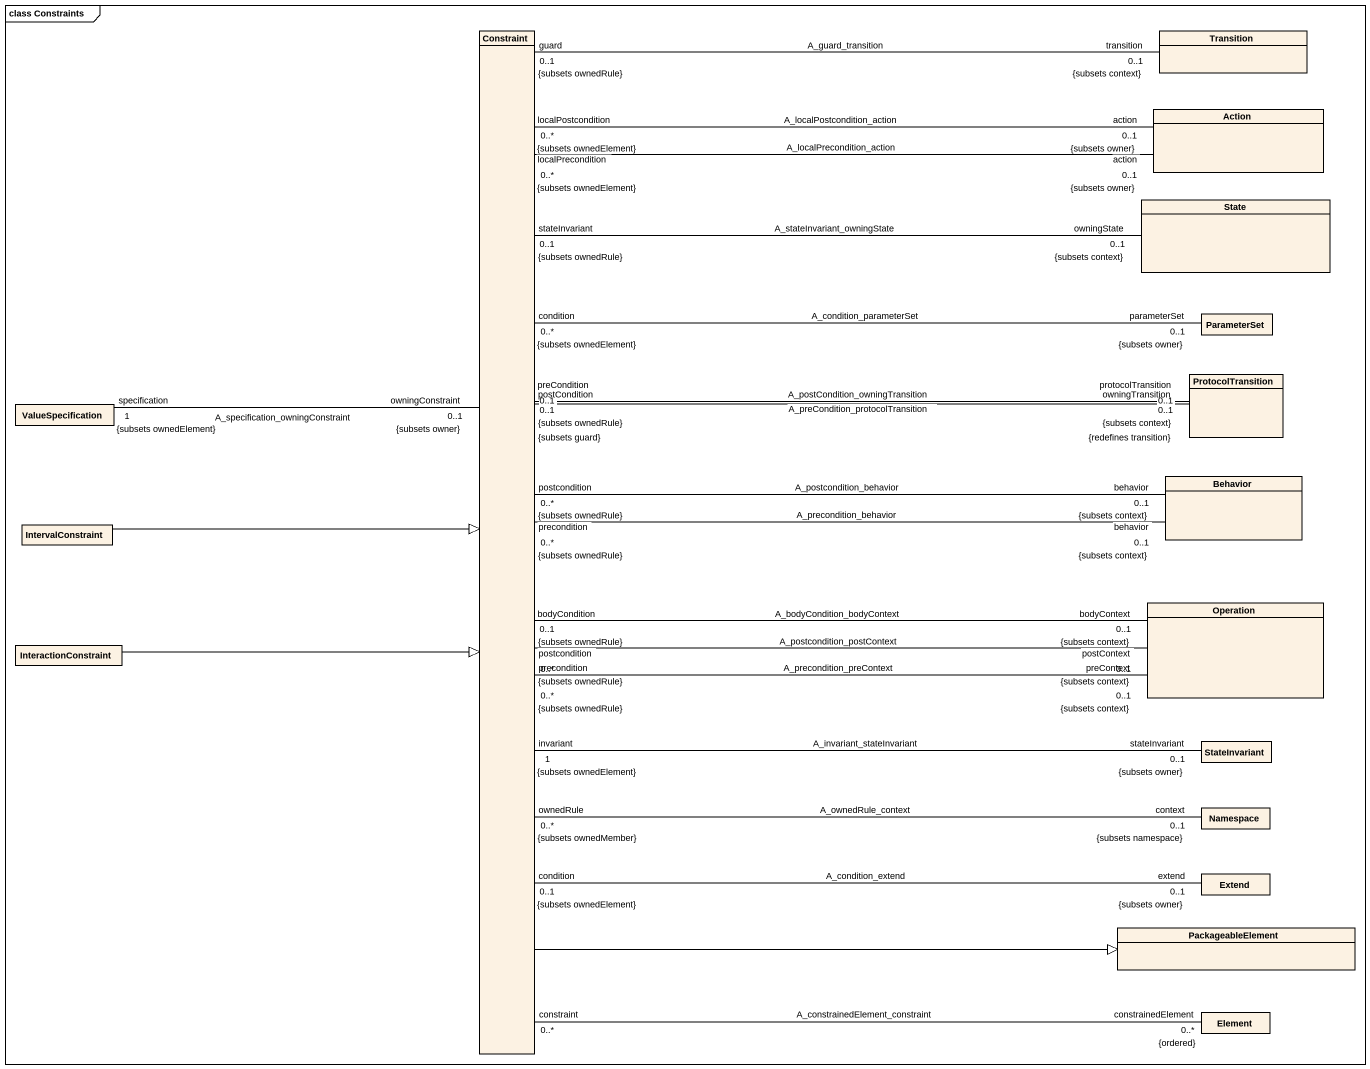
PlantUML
@startuml
mainframe class Constraints
hide circle
hide empty members
class Constraint
class Transition
class "Action" as Action_
class "State" as State_
class ParameterSet
class ProtocolTransition
class ValueSpecification
class Behavior
class IntervalConstraint
class Operation
class InteractionConstraint
class StateInvariant
class "Namespace" as Namespace_
class Extend
class PackageableElement
class Element
Constraint "owningConstraint\n0..1\n{subsets owner}" -left- "specification\n1\n{subsets ownedElement}" ValueSpecification : A_specification_owningConstraint
Constraint -right-|> PackageableElement
Constraint "constraint\n0..*" -- "constrainedElement\n0..*\n{ordered}" Element : A_constrainedElement_constraint
Transition "transition\n0..1\n{subsets context}" -- "guard\n0..1\n{subsets ownedRule}" Constraint : A_guard_transition
Action_ "action\n0..1\n{subsets owner}" -left- "localPostcondition\n0..*\n{subsets ownedElement}" Constraint : A_localPostcondition_action
Action_ "action\n0..1\n{subsets owner}" -left- "localPrecondition\n0..*\n{subsets ownedElement}" Constraint : A_localPrecondition_action
State_ "owningState\n0..1\n{subsets context}" -left- "stateInvariant\n0..1\n{subsets ownedRule}" Constraint : A_stateInvariant_owningState
ParameterSet "parameterSet\n0..1\n{subsets owner}" -left- "condition\n0..*\n{subsets ownedElement}" Constraint : A_condition_parameterSet
ProtocolTransition "owningTransition\n0..1\n{subsets context}" -left- "postCondition\n0..1\n{subsets ownedRule}" Constraint : A_postCondition_owningTransition
ProtocolTransition "protocolTransition\n0..1\n{redefines transition}" -left- "preCondition\n0..1\n{subsets guard}" Constraint : A_preCondition_protocolTransition
Behavior "behavior\n0..1\n{subsets context}" -left- "postcondition\n0..*\n{subsets ownedRule}" Constraint : A_postcondition_behavior
Behavior "behavior\n0..1\n{subsets context}" -left- "precondition\n0..*\n{subsets ownedRule}" Constraint : A_precondition_behavior
IntervalConstraint -right-|> Constraint
Operation "bodyContext\n0..1\n{subsets context}" -left- "bodyCondition\n0..1\n{subsets ownedRule}" Constraint : A_bodyCondition_bodyContext
Operation "postContext\n0..1\n{subsets context}" -left- "postcondition\n0..*\n{subsets ownedRule}" Constraint : A_postcondition_postContext
Operation "preContext\n0..1\n{subsets context}" -left- "precondition\n0..*\n{subsets ownedRule}" Constraint : A_precondition_preContext
InteractionConstraint -right-|> Constraint
StateInvariant "stateInvariant\n0..1\n{subsets owner}" -left- "invariant\n1\n{subsets ownedElement}" Constraint : A_invariant_stateInvariant
Namespace_ "context\n0..1\n{subsets namespace}" -left- "ownedRule\n0..*\n{subsets ownedMember}" Constraint : A_ownedRule_context
Extend "extend\n0..1\n{subsets owner}" -left- "condition\n0..1\n{subsets ownedElement}" Constraint : A_condition_extend
@enduml
